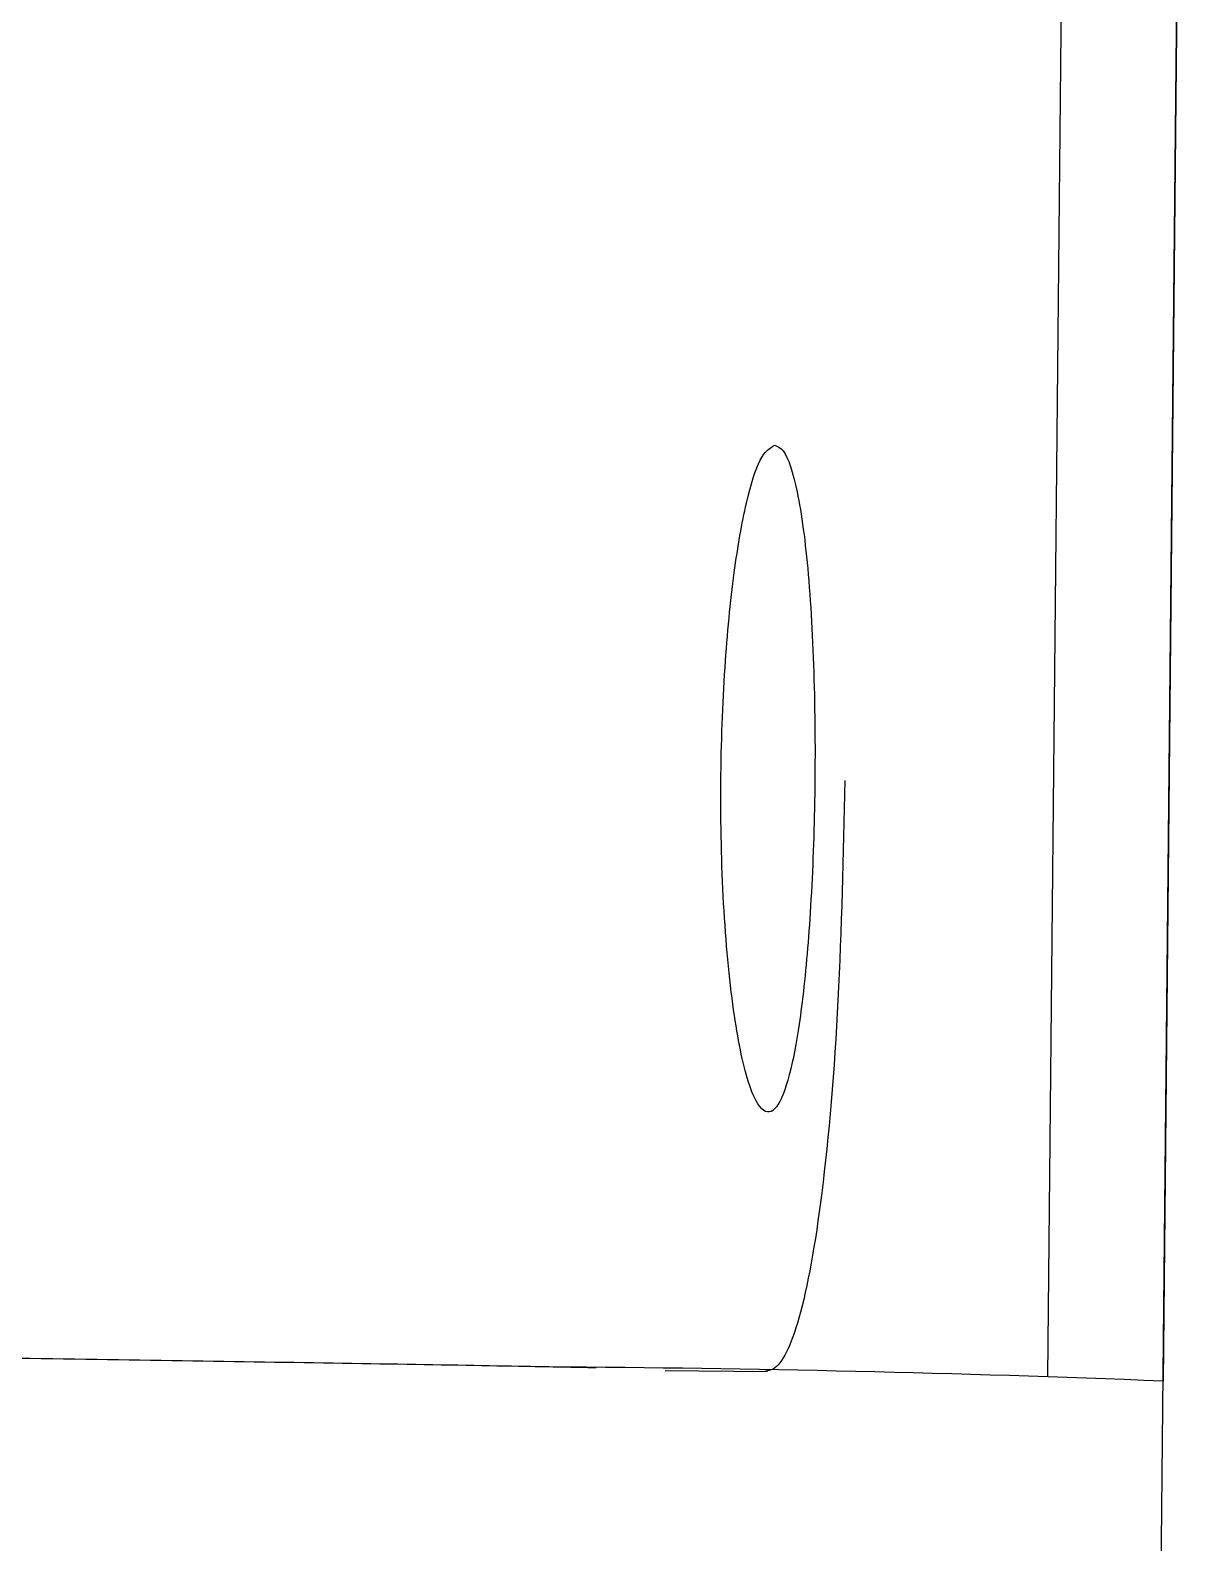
# Model space of a CAD drawing. Header units: millimetres. Extents: x 2344 to 4024, y 1094 to 2282.
# Drawn here: x 2996.99 to 3004.03, y 1240.7 to 1249.89 of the extents above; entities that cross this region are included whole.
import ezdxf

# ---------------------------------------------------------------- set-up
doc = ezdxf.new("R2010")
doc.units = ezdxf.units.MM

msp = doc.modelspace()

# ---------------------------------------------------------------- linework, layer by layer
at = {"color": 7, "linetype": 'Continuous', "lineweight": 25}
for p, q in [((3003.1648, 1241.7132), (3003.567, 1282.1897)), ((3003.8296, 1238.085), (3004.0272, 1257.9711)), ((3004.0272, 1257.9712), (3003.8654, 1241.6848)), ((3000.842, 1241.7501), (3001.464, 1241.7441))]:
    msp.add_line(p, q, dxfattribs=at)
msp.add_arc((2999.4041, 1129.1504), 112.6228, 87.729805, 89.630759, dxfattribs=at)
for points, knots in [([(3001.5068, 1247.369), (3001.4774, 1247.3513), (3001.4185, 1247.3159), (3001.3315, 1247.0316), (3001.2552, 1246.5982), (3001.1982, 1246.0091), (3001.1727, 1245.3071), (3001.1896, 1244.5708), (3001.2498, 1243.9231), (3001.3396, 1243.4814), (3001.4373, 1243.2942), (3001.5284, 1243.334), (3001.6082, 1243.56), (3001.6749, 1243.9517), (3001.7254, 1244.4987), (3001.7536, 1245.1749), (3001.7524, 1245.9123), (3001.7172, 1246.5993), (3001.6503, 1247.1049), (3001.5742, 1247.3403), (3001.524, 1247.3616), (3001.5068, 1247.369)], [0, 0, 0, 0, 0.0458235, 0.0918173, 0.1404921, 0.1939065, 0.2526217, 0.3147351, 0.3769841, 0.4347571, 0.4860859, 0.532888, 0.5786225, 0.626345, 0.6781426, 0.7354156, 0.7970238, 0.8595104, 0.9189599, 0.9721387, 1, 1, 1, 1]), ([(3001.9327, 1245.3328), (3001.9228, 1244.8793), (3001.9029, 1243.9712), (3001.8044, 1242.8044), (3001.666, 1242.024), (3001.5384, 1241.76), (3001.4662, 1241.747), (3001.4509, 1241.7443)], [0, 0, 0, 0, 0.253597, 0.507845, 0.738902, 0.944505, 1, 1, 1, 1]), ([(3000.4237, 1241.765), (3000.2869, 1241.7677), (2999.7602, 1241.7782), (2998.3374, 1241.8012), (2995.9952, 1241.8366), (2992.7813, 1241.8812), (2988.6238, 1241.9352), (2983.8251, 1241.9946), (2978.4303, 1242.0586), (2972.529, 1242.1262), (2966.7416, 1242.1906), (2961.2533, 1242.2501), (2956.1828, 1242.3041), (2951.1924, 1242.3563), (2946.3273, 1242.4063), (2943.1884, 1242.4379), (2941.6189, 1242.4537)], [0, 0, 0, 0, 0.023795, 0.091687, 0.159576, 0.247837, 0.33638, 0.424641, 0.512896, 0.601432, 0.689686, 0.754843, 0.819999, 0.885154, 0.942575, 1, 1, 1, 1])]:
    msp.add_open_spline(points, degree=3, knots=knots, dxfattribs=at)

doc.saveas('drawing.dxf')
